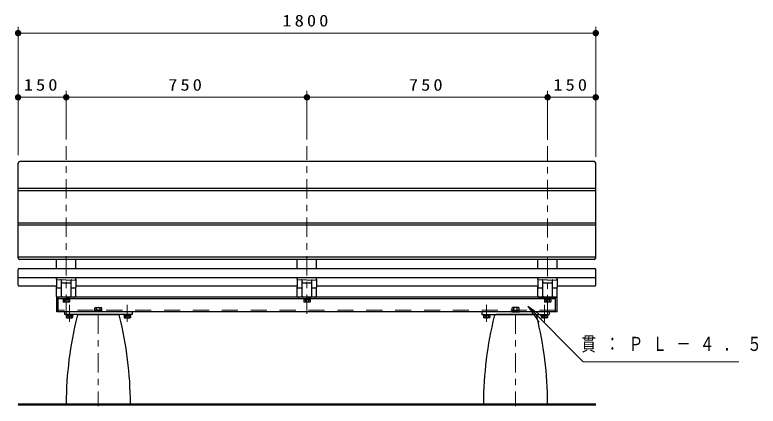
# Model space of a CAD drawing. Units: millimetres on the paper, scale 1:20. Extents: x -385 to 0, y 0 to 267.
# Drawn here: x -303.9 to -188.1, y 116.2 to 177.1 of the extents above; entities that cross this region are included whole.
import ezdxf

# ---------------------------------------------------------------- set-up
doc = ezdxf.new("R2010")
doc.units = ezdxf.units.MM
doc.linetypes.add('USER1', pattern=[4.5, 2.5, -2])
doc.linetypes.add('USER2', pattern=[6, 3, -1, 1, -1])
doc.layers.add('1_20', color=7, linetype='Continuous', lineweight=25)
doc.styles.add('ＭＳ ゴシック', font='')
doc.styles.get('ＭＳ ゴシック').set_extended_font_data('MS Gothic')

# ---------------------------------------------------------------- blocks, each defined once
blk = doc.blocks.new('filled_dot')
at = {"color": 0, "linetype": 'Continuous', "lineweight": -2, "const_width": 1.25}
blk.add_lwpolyline([(-0.625, 0, 1), (0.625, 0, 1)], format="xyb", close=True, dxfattribs=at)

msp = doc.modelspace()

# ---------------------------------------------------------------- linework, layer by layer
at = {"layer": '1_20', "lineweight": 13}
for p, q in [((-303.425, 155.282), (-303.425, 175.282)), ((-213.425, 155.032), (-213.425, 175.282)), ((-303.425, 174.282), (-213.425, 174.282)), ((-295.925, 157.72), (-295.925, 165.282)), ((-258.425, 157.72), (-258.425, 165.282)), ((-220.925, 157.67), (-220.925, 165.282)), ((-303.425, 164.282), (-295.925, 164.282)), ((-295.925, 164.282), (-258.425, 164.282)), ((-258.425, 164.282), (-220.925, 164.282)), ((-220.925, 164.282), (-213.425, 164.282)), ((-222.24, 129.253), (-224.008, 131.728)), ((-224.008, 131.728), (-221.533, 129.96)), ((-224.008, 131.728), (-221.886, 129.607))]:
    msp.add_line(p, q, dxfattribs=at)
at = {"layer": '1_20', "linetype": 'USER2', "lineweight": 13}
for p, q in [((-295.925, 130.541), (-295.925, 156.695)), ((-258.425, 130.541), (-258.425, 156.695)), ((-220.925, 130.426), (-220.925, 156.645)), ((-290.925, 130.44), (-290.925, 116.177)), ((-225.925, 130.44), (-225.925, 116.177))]:
    msp.add_line(p, q, dxfattribs=at)
at = {"layer": '1_20'}
for p, q in [((-213.675, 154.257), (-303.175, 154.257)), ((-303.425, 139.261), (-303.425, 154.007)), ((-213.425, 139.261), (-213.425, 154.007)), ((-303.425, 150.104), (-213.425, 150.104)), ((-303.425, 149.787), (-213.425, 149.787)), ((-303.425, 144.715), (-213.425, 144.715)), ((-303.425, 144.426), (-213.425, 144.426)), ((-213.425, 139.355), (-303.425, 139.355)), ((-213.675, 139.039), (-303.175, 139.039)), ((-297.425, 137.629), (-297.425, 139.039)), ((-294.425, 137.629), (-294.425, 139.039)), ((-259.925, 137.629), (-259.925, 139.039)), ((-256.925, 137.629), (-256.925, 139.039)), ((-222.425, 137.629), (-222.425, 139.039)), ((-219.425, 137.629), (-219.425, 139.039)), ((-303.425, 135.04), (-303.425, 137.479)), ((-303.275, 137.629), (-213.575, 137.629)), ((-213.425, 135.04), (-213.425, 137.479)), ((-303.425, 136.221), (-213.425, 136.221)), ((-297.425, 135.971), (-297.425, 136.078)), ((-297.425, 135.971), (-297.425, 134.69)), ((-295.925, 136.227), (-297.328, 136.178)), ((-295.925, 135.822), (-297.328, 135.871)), ((-296.675, 133.311), (-296.675, 135.776)), ((-295.925, 136.227), (-294.521, 136.178)), ((-295.925, 135.822), (-294.521, 135.871)), ((-295.175, 133.311), (-295.175, 135.776)), ((-294.425, 135.971), (-294.425, 136.078)), ((-294.425, 135.971), (-294.425, 134.69)), ((-259.925, 135.971), (-259.925, 136.078)), ((-259.925, 135.971), (-259.925, 134.69)), ((-258.425, 136.227), (-259.828, 136.178)), ((-258.425, 135.822), (-259.828, 135.871)), ((-259.175, 133.311), (-259.175, 135.776)), ((-258.425, 136.227), (-257.021, 136.178)), ((-258.425, 135.822), (-257.021, 135.871)), ((-257.675, 133.311), (-257.675, 135.776)), ((-256.925, 135.971), (-256.925, 136.078)), ((-256.925, 135.971), (-256.925, 134.69)), ((-222.425, 136.078), (-222.425, 136.221)), ((-222.425, 135.971), (-222.425, 136.078)), ((-222.425, 135.971), (-222.425, 134.69)), ((-220.925, 136.227), (-222.328, 136.178)), ((-220.925, 135.822), (-222.328, 135.871)), ((-221.675, 133.311), (-221.675, 135.776)), ((-220.925, 136.227), (-219.521, 136.178)), ((-220.925, 135.822), (-219.521, 135.871)), ((-220.175, 133.311), (-220.175, 135.776)), ((-219.425, 136.078), (-219.425, 136.221)), ((-219.425, 135.971), (-219.425, 136.078)), ((-219.425, 135.971), (-219.425, 134.69)), ((-303.275, 134.89), (-297.425, 134.89)), ((-297.425, 133.237), (-297.425, 134.69)), ((-297.325, 134.59), (-296.675, 134.59)), ((-296.525, 135.381), (-295.325, 135.381)), ((-295.175, 134.59), (-294.525, 134.59)), ((-294.425, 134.89), (-259.925, 134.89)), ((-294.425, 133.237), (-294.425, 134.69)), ((-259.925, 133.237), (-259.925, 134.69)), ((-259.825, 134.59), (-259.175, 134.59)), ((-259.025, 135.381), (-257.825, 135.381)), ((-257.675, 134.59), (-257.025, 134.59)), ((-256.925, 134.89), (-222.425, 134.89)), ((-256.925, 133.237), (-256.925, 134.69)), ((-222.425, 133.237), (-222.425, 134.69)), ((-222.325, 134.59), (-221.675, 134.59)), ((-221.525, 135.381), (-220.325, 135.381)), ((-220.175, 134.59), (-219.525, 134.59)), ((-219.425, 134.89), (-213.575, 134.89)), ((-219.425, 133.237), (-219.425, 134.69)), ((-294.499, 133.14), (-297.351, 133.14)), ((-295.925, 133.14), (-296.53, 133.161)), ((-296.45, 132.915), (-295.4, 132.915)), ((-296.45, 132.915), (-296.45, 132.84)), ((-296.45, 132.84), (-295.4, 132.84)), ((-296.385, 132.84), (-296.385, 132.715)), ((-295.465, 132.84), (-296.385, 132.84)), ((-295.465, 132.715), (-296.385, 132.715)), ((-295.958, 132.84), (-295.925, 132.715)), ((-295.925, 133.14), (-295.32, 133.161)), ((-295.925, 132.84), (-295.891, 132.715)), ((-295.465, 132.84), (-295.465, 132.715)), ((-295.4, 132.84), (-295.4, 132.915)), ((-256.999, 133.14), (-259.851, 133.14)), ((-258.425, 133.14), (-259.03, 133.161)), ((-258.95, 132.915), (-257.9, 132.915)), ((-258.95, 132.915), (-258.95, 132.84)), ((-258.95, 132.84), (-257.9, 132.84)), ((-258.885, 132.84), (-258.885, 132.715)), ((-257.965, 132.84), (-258.885, 132.84)), ((-257.965, 132.715), (-258.885, 132.715)), ((-258.458, 132.84), (-258.425, 132.715)), ((-258.425, 133.14), (-257.82, 133.161)), ((-258.425, 132.84), (-258.391, 132.715)), ((-257.965, 132.84), (-257.965, 132.715)), ((-257.9, 132.84), (-257.9, 132.915)), ((-222.351, 133.14), (-219.499, 133.14)), ((-220.925, 133.14), (-221.53, 133.161)), ((-221.45, 132.915), (-220.4, 132.915)), ((-221.45, 132.915), (-221.45, 132.84)), ((-221.45, 132.84), (-220.4, 132.84)), ((-221.385, 132.84), (-221.385, 132.715)), ((-220.465, 132.84), (-221.385, 132.84)), ((-220.465, 132.715), (-221.385, 132.715)), ((-220.958, 132.84), (-220.925, 132.715)), ((-220.925, 132.84), (-220.891, 132.715)), ((-220.465, 132.84), (-220.465, 132.715)), ((-220.4, 132.84), (-220.4, 132.915)), ((-291.525, 130.99), (-291.525, 130.89)), ((-290.325, 130.99), (-291.525, 130.99)), ((-290.325, 130.89), (-291.525, 130.89)), ((-291.473, 131.458), (-291.375, 131.515)), ((-291.473, 131.14), (-291.473, 131.458)), ((-291.462, 130.99), (-291.462, 131.14)), ((-290.387, 131.14), (-291.462, 131.14)), ((-290.387, 130.99), (-291.462, 130.99)), ((-291.375, 131.515), (-290.475, 131.515)), ((-291.199, 131.14), (-291.199, 131.458)), ((-290.965, 130.99), (-290.925, 131.14)), ((-290.925, 130.99), (-290.885, 131.14)), ((-290.651, 131.14), (-290.651, 131.458)), ((-290.376, 131.458), (-290.475, 131.515)), ((-290.387, 130.99), (-290.387, 131.14)), ((-290.376, 131.14), (-290.376, 131.458)), ((-290.325, 130.89), (-290.325, 130.99)), ((-226.525, 130.89), (-226.525, 130.99)), ((-226.525, 130.99), (-225.325, 130.99)), ((-226.525, 130.89), (-225.325, 130.89)), ((-226.473, 131.458), (-226.375, 131.515)), ((-226.473, 131.14), (-226.473, 131.458)), ((-226.462, 130.99), (-226.462, 131.14)), ((-226.462, 131.14), (-225.387, 131.14)), ((-226.462, 130.99), (-225.387, 130.99)), ((-225.475, 131.515), (-226.375, 131.515)), ((-226.199, 131.14), (-226.199, 131.458)), ((-225.925, 130.99), (-225.965, 131.14)), ((-225.885, 130.99), (-225.925, 131.14)), ((-225.651, 131.14), (-225.651, 131.458)), ((-225.376, 131.458), (-225.475, 131.515)), ((-225.387, 130.99), (-225.387, 131.14)), ((-225.376, 131.14), (-225.376, 131.458)), ((-225.325, 130.99), (-225.325, 130.89)), ((-294.9, 130.44), (-295.95, 130.44)), ((-295.95, 130.365), (-295.95, 130.44)), ((-294.9, 130.365), (-295.95, 130.365)), ((-295.885, 130.365), (-295.885, 130.24)), ((-295.885, 130.365), (-294.965, 130.365)), ((-295.885, 130.24), (-294.965, 130.24)), ((-295.425, 130.365), (-295.458, 130.24)), ((-295.391, 130.365), (-295.425, 130.24)), ((-294.965, 130.365), (-294.965, 130.24)), ((-294.9, 130.44), (-294.9, 130.365)), ((-293.902, 130.44), (-287.948, 130.44)), ((-290.475, 130.44), (-291.375, 130.44)), ((-285.9, 130.44), (-286.95, 130.44)), ((-286.95, 130.365), (-286.95, 130.44)), ((-285.9, 130.365), (-286.95, 130.365)), ((-286.885, 130.365), (-286.885, 130.24)), ((-286.885, 130.365), (-285.965, 130.365)), ((-286.885, 130.24), (-285.965, 130.24)), ((-286.425, 130.365), (-286.458, 130.24)), ((-286.391, 130.365), (-286.425, 130.24)), ((-285.965, 130.365), (-285.965, 130.24)), ((-285.9, 130.44), (-285.9, 130.365)), ((-230.95, 130.44), (-229.9, 130.44)), ((-230.95, 130.44), (-230.95, 130.365)), ((-230.95, 130.365), (-229.9, 130.365)), ((-230.885, 130.365), (-230.885, 130.24)), ((-229.965, 130.365), (-230.885, 130.365)), ((-229.965, 130.24), (-230.885, 130.24)), ((-230.458, 130.365), (-230.425, 130.24)), ((-230.425, 130.365), (-230.391, 130.24)), ((-229.965, 130.365), (-229.965, 130.24)), ((-229.9, 130.365), (-229.9, 130.44)), ((-222.948, 130.44), (-228.902, 130.44)), ((-226.375, 130.44), (-225.475, 130.44)), ((-221.95, 130.44), (-220.9, 130.44)), ((-221.95, 130.44), (-221.95, 130.365)), ((-221.95, 130.365), (-220.9, 130.365)), ((-221.885, 130.365), (-221.885, 130.24)), ((-220.965, 130.365), (-221.885, 130.365)), ((-220.965, 130.24), (-221.885, 130.24)), ((-221.458, 130.365), (-221.425, 130.24)), ((-221.425, 130.365), (-221.391, 130.24)), ((-220.965, 130.365), (-220.965, 130.24)), ((-220.9, 130.365), (-220.9, 130.44)), ((-295.775, 116.44), (-295.925, 116.59)), ((-295.775, 116.44), (-286.075, 116.44)), ((-286.075, 116.44), (-285.925, 116.59)), ((-230.775, 116.44), (-230.925, 116.59)), ((-221.075, 116.44), (-230.775, 116.44)), ((-221.075, 116.44), (-220.925, 116.59))]:
    msp.add_line(p, q, dxfattribs=at)
at = {"layer": '1_20', "color": 4, "linetype": 'USER2', "lineweight": 13}
for p, q in [((-295.925, 133.515), (-295.925, 132.174)), ((-258.425, 133.515), (-258.425, 132.174)), ((-220.925, 133.515), (-220.925, 132.174)), ((-295.425, 131.96), (-295.425, 129.297)), ((-295.425, 131.49), (-295.425, 130.149)), ((-286.425, 131.96), (-286.425, 129.297)), ((-286.425, 131.49), (-286.425, 130.149)), ((-230.425, 131.96), (-230.425, 129.297)), ((-230.425, 131.49), (-230.425, 130.149)), ((-221.425, 131.96), (-221.425, 129.297)), ((-221.425, 131.49), (-221.425, 130.149))]:
    msp.add_line(p, q, dxfattribs=at)
at = {"layer": '1_20', "color": 4}
for p, q in [((-297.4, 130.89), (-297.4, 133.14)), ((-219.45, 133.14), (-297.4, 133.14)), ((-297.175, 130.89), (-297.175, 133.14)), ((-219.675, 132.915), (-297.175, 132.915)), ((-294.675, 132.915), (-294.675, 133.14)), ((-259.675, 132.915), (-259.675, 133.14)), ((-257.175, 132.915), (-257.175, 133.14)), ((-222.175, 132.915), (-222.175, 133.14)), ((-219.675, 130.89), (-219.675, 133.14)), ((-219.45, 130.89), (-219.45, 133.14)), ((-219.45, 130.89), (-297.4, 130.89)), ((-296.175, 130.89), (-296.175, 130.44)), ((-285.675, 130.89), (-285.675, 130.44)), ((-231.175, 130.89), (-231.175, 130.44)), ((-220.675, 130.89), (-231.175, 130.89)), ((-220.675, 130.89), (-220.675, 130.44)), ((-285.675, 130.44), (-296.175, 130.44)), ((-231.175, 130.44), (-220.675, 130.44))]:
    msp.add_line(p, q, dxfattribs=at)
at = {"layer": '1_20', "color": 131}
for p, q in [((-295.434, 132.715), (-296.416, 132.715)), ((-296.416, 132.715), (-296.416, 132.44)), ((-296.416, 132.44), (-296.337, 132.395)), ((-295.512, 132.395), (-296.337, 132.395)), ((-296.17, 132.715), (-296.17, 132.44)), ((-295.679, 132.715), (-295.679, 132.44)), ((-295.434, 132.44), (-295.512, 132.395)), ((-295.434, 132.715), (-295.434, 132.44)), ((-257.934, 132.715), (-258.916, 132.715)), ((-258.916, 132.715), (-258.916, 132.44)), ((-258.916, 132.44), (-258.837, 132.395)), ((-258.012, 132.395), (-258.837, 132.395)), ((-258.67, 132.715), (-258.67, 132.44)), ((-258.179, 132.715), (-258.179, 132.44)), ((-257.934, 132.44), (-258.012, 132.395)), ((-257.934, 132.715), (-257.934, 132.44)), ((-220.434, 132.715), (-221.416, 132.715)), ((-221.416, 132.715), (-221.416, 132.44)), ((-221.416, 132.44), (-221.337, 132.395)), ((-220.512, 132.395), (-221.337, 132.395)), ((-221.17, 132.715), (-221.17, 132.44)), ((-220.679, 132.715), (-220.679, 132.44)), ((-220.434, 132.44), (-220.512, 132.395)), ((-220.434, 132.715), (-220.434, 132.44)), ((-295.916, 130.24), (-294.934, 130.24)), ((-295.916, 130.24), (-295.916, 129.965)), ((-295.916, 129.965), (-295.837, 129.92)), ((-295.837, 129.92), (-295.012, 129.92)), ((-295.67, 130.24), (-295.67, 129.965)), ((-295.179, 130.24), (-295.179, 129.965)), ((-294.934, 129.965), (-295.012, 129.92)), ((-294.934, 130.24), (-294.934, 129.965)), ((-286.916, 130.24), (-285.934, 130.24)), ((-286.916, 130.24), (-286.916, 129.965)), ((-286.916, 129.965), (-286.837, 129.92)), ((-286.837, 129.92), (-286.012, 129.92)), ((-286.67, 130.24), (-286.67, 129.965)), ((-286.179, 130.24), (-286.179, 129.965)), ((-285.934, 129.965), (-286.012, 129.92)), ((-285.934, 130.24), (-285.934, 129.965)), ((-229.934, 130.24), (-230.916, 130.24)), ((-230.916, 130.24), (-230.916, 129.965)), ((-230.916, 129.965), (-230.837, 129.92)), ((-230.012, 129.92), (-230.837, 129.92)), ((-230.67, 130.24), (-230.67, 129.965)), ((-230.179, 130.24), (-230.179, 129.965)), ((-229.934, 129.965), (-230.012, 129.92)), ((-229.934, 130.24), (-229.934, 129.965)), ((-220.934, 130.24), (-221.916, 130.24)), ((-221.916, 130.24), (-221.916, 129.965)), ((-221.916, 129.965), (-221.837, 129.92)), ((-221.012, 129.92), (-221.837, 129.92)), ((-221.67, 130.24), (-221.67, 129.965)), ((-221.179, 130.24), (-221.179, 129.965)), ((-220.934, 129.965), (-221.012, 129.92)), ((-220.934, 130.24), (-220.934, 129.965))]:
    msp.add_line(p, q, dxfattribs=at)
at = {"layer": '1_20', "color": 4, "linetype": 'USER1', "lineweight": 13}
msp.add_line((-219.675, 131.115), (-297.175, 131.115), dxfattribs=at)
at = {"layer": '1_20', "lineweight": 50}
msp.add_line((-303.425, 116.44), (-213.425, 116.44), dxfattribs=at)
at = {"layer": '1_20', "lineweight": 13}
msp.add_lwpolyline([(-224.008, 131.728), (-215.377, 123.097), (-191.131, 123.097)], dxfattribs=at)
at = {"layer": '1_20'}
for centre, radius, start, end in [((-303.175, 154.007), 0.25, 90, 180), ((-213.675, 154.007), 0.25, 0, 90), ((-303.175, 139.289), 0.25, 180, 270), ((-213.675, 139.289), 0.25, 270, 0), ((-303.275, 137.479), 0.15, 90, 180), ((-213.575, 137.479), 0.15, 0, 90), ((-297.325, 136.078), 0.1, 92, 180), ((-297.325, 135.971), 0.1, 180, 268), ((-296.75, 135.776), 0.075, 0, 88), ((-296.525, 135.531), 0.15, 180, 270), ((-295.325, 135.531), 0.15, 270, 0), ((-295.1, 135.776), 0.075, 92, 180), ((-294.525, 136.078), 0.1, 0, 88), ((-294.525, 135.971), 0.1, 272, 0), ((-259.825, 136.078), 0.1, 92, 180), ((-259.825, 135.971), 0.1, 180, 268), ((-259.25, 135.776), 0.075, 0, 88), ((-259.025, 135.531), 0.15, 180, 270), ((-257.825, 135.531), 0.15, 270, 0), ((-257.6, 135.776), 0.075, 92, 180), ((-257.025, 136.078), 0.1, 0, 88), ((-257.025, 135.971), 0.1, 272, 0), ((-222.325, 136.078), 0.1, 92, 180), ((-222.325, 135.971), 0.1, 180, 268), ((-221.75, 135.776), 0.075, 0, 88), ((-221.525, 135.531), 0.15, 180, 270), ((-220.325, 135.531), 0.15, 270, 0), ((-220.1, 135.776), 0.075, 92, 180), ((-219.525, 136.078), 0.1, 0, 88), ((-219.525, 135.971), 0.1, 272, 0), ((-303.275, 135.04), 0.15, 180, 270), ((-297.325, 134.69), 0.1, 180, 270), ((-294.525, 134.69), 0.1, 270, 0), ((-259.825, 134.69), 0.1, 180, 270), ((-257.025, 134.69), 0.1, 270, 0), ((-222.325, 134.69), 0.1, 180, 270), ((-219.525, 134.69), 0.1, 270, 0), ((-213.575, 135.04), 0.15, 270, 0), ((-297.325, 133.237), 0.1, 180, 254.94761), ((-296.525, 133.311), 0.15, 180, 268), ((-295.325, 133.311), 0.15, 272, 0), ((-294.525, 133.237), 0.1, 285.05239, 0), ((-259.825, 133.237), 0.1, 180, 254.94761), ((-259.025, 133.311), 0.15, 180, 268), ((-257.825, 133.311), 0.15, 272, 0), ((-257.025, 133.237), 0.1, 285.05239, 0), ((-222.325, 133.237), 0.1, 180, 254.94761), ((-221.525, 133.311), 0.15, 180, 268), ((-220.325, 133.311), 0.15, 272, 0), ((-219.525, 133.237), 0.1, 285.05239, 0), ((-291.336, 131.221), 0.274, 60.00001, 119.99999), ((-290.925, 130.825), 0.69, 66.57346, 113.42654), ((-290.513, 131.221), 0.274, 60.00001, 119.99999), ((-226.336, 131.221), 0.274, 60.00001, 119.99999), ((-225.925, 130.825), 0.69, 66.57346, 113.42654), ((-225.513, 131.221), 0.274, 60.00001, 119.99999), ((-239.05, 116.44), 56.875, 166.02573, 179.84909), ((-293.902, 130.09), 0.35, 90, 166.02573), ((-287.948, 130.09), 0.35, 13.97427, 90), ((-342.8, 116.44), 56.875, 0.15091, 13.97427), ((-174.05, 116.44), 56.875, 166.02573, 179.84909), ((-228.902, 130.09), 0.35, 90, 166.02573), ((-222.948, 130.09), 0.35, 13.97427, 90), ((-277.8, 116.44), 56.875, 0.15091, 13.97427)]:
    msp.add_arc(centre, radius, start, end, dxfattribs=at)
at = {"layer": '1_20', "color": 131}
for centre, radius, start, end in [((-296.293, 132.653), 0.245, 240.00001, 299.99999), ((-295.925, 133.084), 0.689, 249.136, 290.864), ((-295.557, 132.653), 0.245, 240.00001, 299.99999), ((-258.793, 132.653), 0.245, 240.00001, 299.99999), ((-258.425, 133.084), 0.689, 249.136, 290.864), ((-258.057, 132.653), 0.245, 240.00001, 299.99999), ((-221.293, 132.653), 0.245, 240.00001, 299.99999), ((-220.925, 133.084), 0.689, 249.136, 290.864), ((-220.557, 132.653), 0.245, 240.00001, 299.99999), ((-295.793, 130.178), 0.245, 240.00001, 299.99999), ((-295.425, 130.609), 0.689, 249.136, 290.864), ((-295.057, 130.178), 0.245, 240.00001, 299.99999), ((-286.793, 130.178), 0.245, 240.00001, 299.99999), ((-286.425, 130.609), 0.689, 249.136, 290.864), ((-286.057, 130.178), 0.245, 240.00001, 299.99999), ((-230.793, 130.178), 0.245, 240.00001, 299.99999), ((-230.425, 130.609), 0.689, 249.136, 290.864), ((-230.057, 130.178), 0.245, 240.00001, 299.99999), ((-221.793, 130.178), 0.245, 240.00001, 299.99999), ((-221.425, 130.609), 0.689, 249.136, 290.864), ((-221.057, 130.178), 0.245, 240.00001, 299.99999)]:
    msp.add_arc(centre, radius, start, end, dxfattribs=at)

# ---------------------------------------------------------------- block references
at = {"layer": '1_20', "lineweight": 13, "xscale": 0.4, "yscale": 0.4}
for p in [(-303.425, 174.282), (-303.425, 164.282), (-295.925, 164.282), (-258.425, 164.282), (-220.925, 164.282)]:
    msp.add_blockref('filled_dot', p, dxfattribs=at)
at = {"layer": '1_20', "lineweight": 13, "xscale": 0.4, "yscale": 0.4, "rotation": 180}
for p in [(-213.425, 174.282), (-295.925, 164.282), (-258.425, 164.282), (-220.925, 164.282), (-213.425, 164.282)]:
    msp.add_blockref('filled_dot', p, dxfattribs=at)

# ---------------------------------------------------------------- texts
at = {"layer": '1_20', "style": 'ＭＳ ゴシック'}
for s, insert, char_height, attachment_point in [('\\T1.33;\\W1.15;1800', (-258.425, 175.282), 1.833, 8), ('\\T1.33;\\W1.15;150', (-299.675, 165.282), 1.833, 8), ('\\T1.33;\\W1.15;750', (-277.175, 165.282), 1.833, 8), ('\\T1.33;\\W1.15;750', (-239.675, 165.282), 1.833, 8), ('\\T1.33;\\W1.15;150', (-217.175, 165.282), 1.833, 8), ('\\T1.64;\\W0.75;貫：ＰＬ－４．５', (-215.649, 125.747), 2.199, 4)]:
    msp.add_mtext(s, dxfattribs=dict(at, insert=insert, char_height=char_height, attachment_point=attachment_point))

doc.saveas('drawing.dxf')
